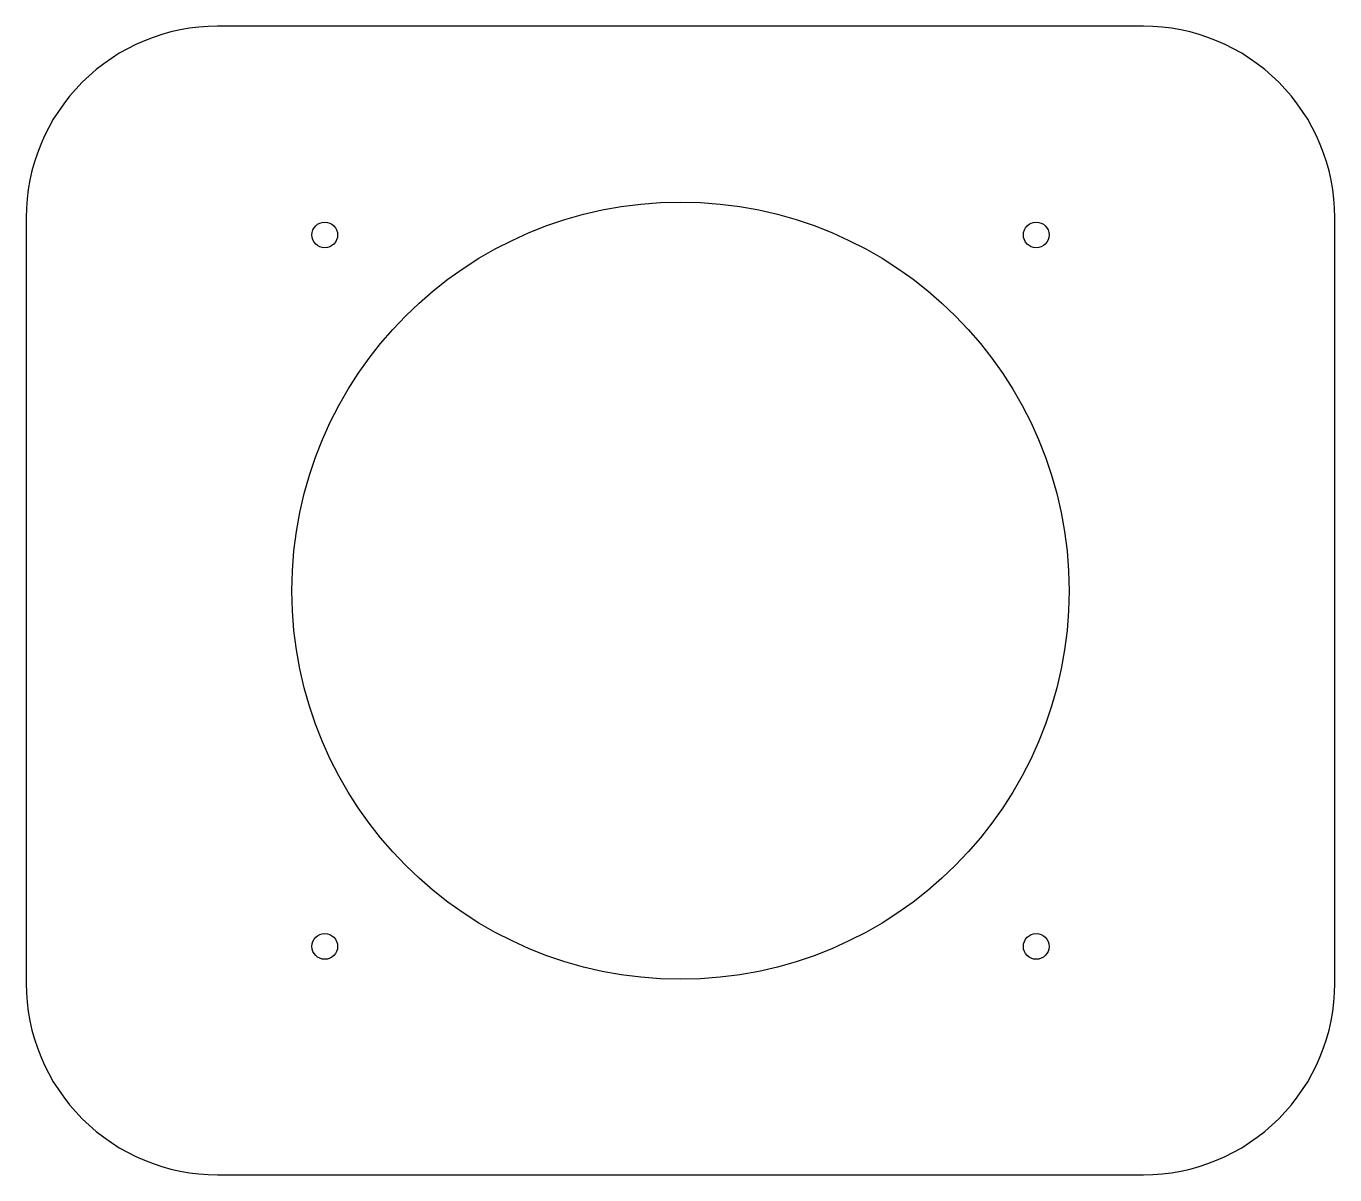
# Model space of a CAD drawing. Header units: millimetres. Extents: x -115 to 115, y -230 to -29.
import ezdxf

# ---------------------------------------------------------------- set-up
doc = ezdxf.new("R2010")
doc.units = ezdxf.units.MM
doc.layers.get('0').update_dxf_attribs({"linetype": 'CONTINUOUS'})

msp = doc.modelspace()

# ---------------------------------------------------------------- linework, layer by layer
msp.add_lwpolyline([(-114.5, -197, 0.414214), (-81, -230.5), (81, -230.5, 0.414214), (114.5, -197), (114.5, -63, 0.414214), (81, -29.5), (-81, -29.5, 0.414214), (-114.5, -63)], format="xyb", close=True)
for centre, radius in [((0, -128.28), 68), ((-62.25, -66.03), 2.25), ((62.25, -66.03), 2.25), ((-62.25, -190.53), 2.25), ((62.25, -190.53), 2.25)]:
    msp.add_circle(centre, radius)

doc.saveas('drawing.dxf')
